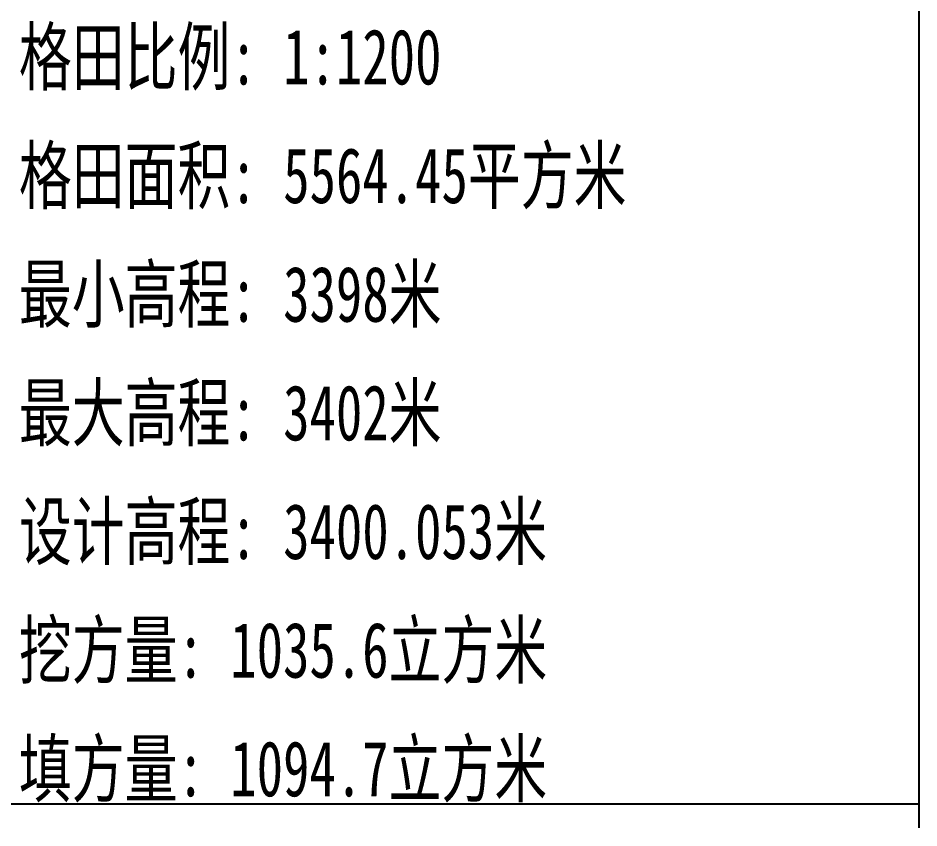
# Model space of a CAD drawing. Extents: x 4283 to 40403, y 1134 to 1764.
# Drawn here: x 18708.4 to 18773.5, y 1512.4 to 1570.9 of the extents above; entities that cross this region are included whole.
import ezdxf
from ezdxf.enums import TextEntityAlignment as Align

# ---------------------------------------------------------------- set-up
doc = ezdxf.new("R2010")
doc.units = 0
doc.layers.add('tdz_土方计算图', color=7, linetype='Continuous')
doc.styles.add('GLand', font='')
doc.styles.get('GLand').set_extended_font_data('FangSong_GB2312')

msp = doc.modelspace()

# ---------------------------------------------------------------- linework, layer by layer
msp.add_lwpolyline([(18643.46, 1514.092), (18773.46, 1514.092)])
at = {"layer": 'tdz_土方计算图', "linetype": 'Continuous'}
msp.add_lwpolyline([(18773.46, 1672.357), (18773.46, 1512.357)], dxfattribs=at)

# ---------------------------------------------------------------- texts
at = {"layer": 'tdz_土方计算图', "linetype": 'Continuous', "style": 'GLand', "width": 0.7}
for s, p in [('格田比例: 1:1200', (18708.46, 1568.071)), ('格田面积: 5564.45平方米', (18708.46, 1559.5)), ('最小高程: 3398米', (18708.46, 1550.929)), ('最大高程: 3402米', (18708.46, 1542.358)), ('设计高程: 3400.053米', (18708.46, 1533.787)), ('挖方量: 1035.6立方米', (18708.46, 1525.216)), ('填方量: 1094.7立方米', (18708.46, 1516.645))]:
    msp.add_text(s, height=4, dxfattribs=at).set_placement(p, align=Align.MIDDLE_LEFT)

doc.saveas('drawing.dxf')
